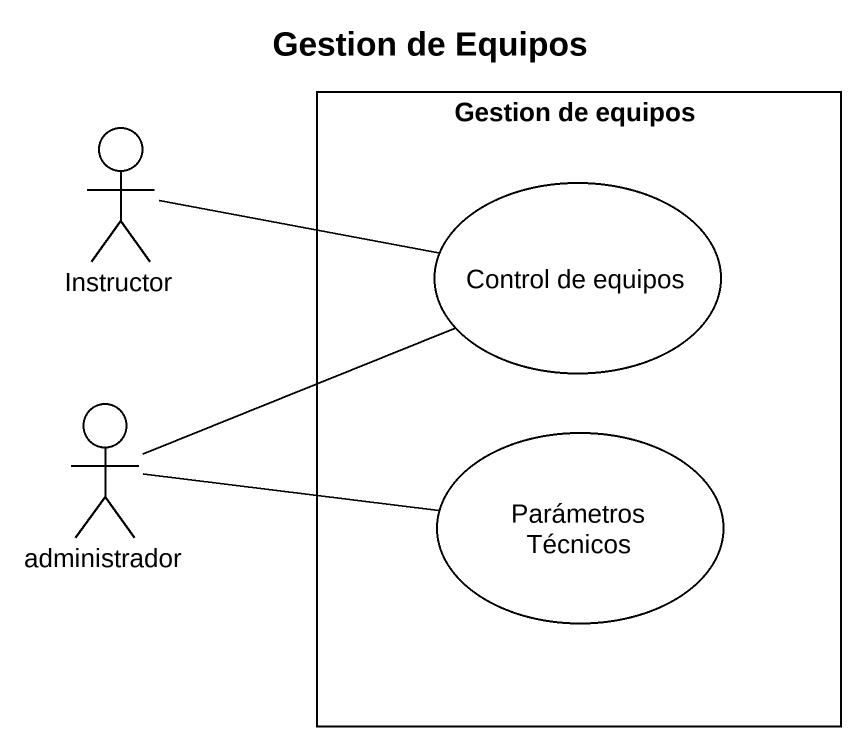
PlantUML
@startuml
title Gestion de Equipos
rectangle "Gestion de equipos" as Gestion_de_equipos {
  usecase "Control de equipos" as Control_de_equipos
  usecase "Parámetros Técnicos" as Parámetros_Técnicos
}
actor Instructor
actor administrador
Instructor -right- Control_de_equipos
administrador -right- Control_de_equipos
administrador -right- Parámetros_Técnicos
@enduml
